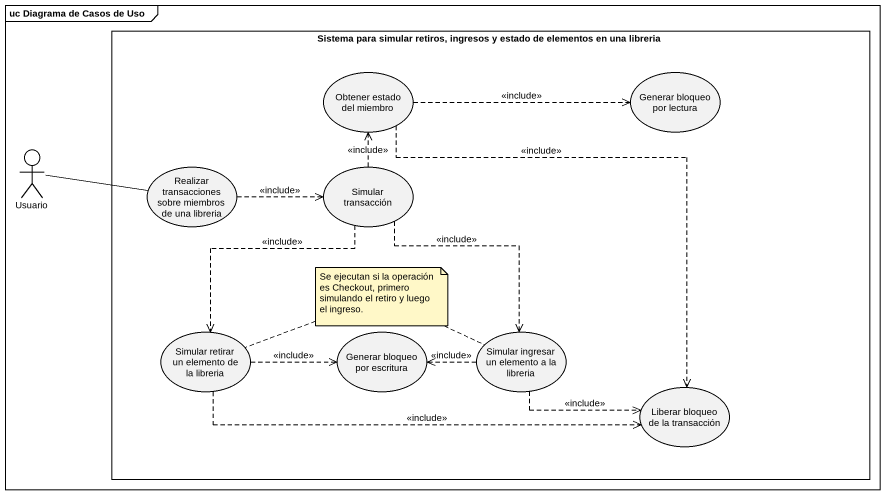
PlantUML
@startuml
mainframe uc Diagrama de Casos de Uso
rectangle "Sistema para simular retiros, ingresos y estado de elementos en una libreria" as Sistema_para_simular {
  usecase "Obtener estado del miembro" as Obtener_estado_del_miembro
  usecase "Generar bloqueo por lectura" as Generar_bloqueo_por_lectura
  usecase "Realizar transacciones sobre miembros de una libreria" as Realizar_transacciones
  usecase "Simular transacción" as Simular_transacción
  usecase "Simular retirar un elemento de la libreria" as Simular_retirar_un_elemento
  usecase "Generar bloqueo por escritura" as Generar_bloqueo_por
  usecase "Simular ingresar un elemento a la libreria" as Simular_ingresar_un
  usecase "Liberar bloqueo de la transacción" as Liberar_bloqueo_de_la
}
actor Usuario
Obtener_estado_del_miembro .right.> Generar_bloqueo_por_lectura : <<include>>
Obtener_estado_del_miembro ..> Liberar_bloqueo_de_la : <<include>>
Usuario -right- Realizar_transacciones
Realizar_transacciones .right.> Simular_transacción : <<include>>
Simular_transacción .up.> Obtener_estado_del_miembro : <<include>>
Simular_transacción ..> Simular_retirar_un_elemento : <<include>>
Simular_transacción ..> Simular_ingresar_un : <<include>>
Simular_retirar_un_elemento .right.> Generar_bloqueo_por : <<include>>
Simular_retirar_un_elemento .right.> Liberar_bloqueo_de_la : <<include>>
Simular_ingresar_un .left.> Generar_bloqueo_por : <<include>>
Simular_ingresar_un .right.> Liberar_bloqueo_de_la : <<include>>
note as N1
  Se ejecutan si la operación es Checkout, primero simulando el retiro y luego el ingreso.
end note
N1 .. Simular_ingresar_un
N1 .. Simular_retirar_un_elemento
@enduml
